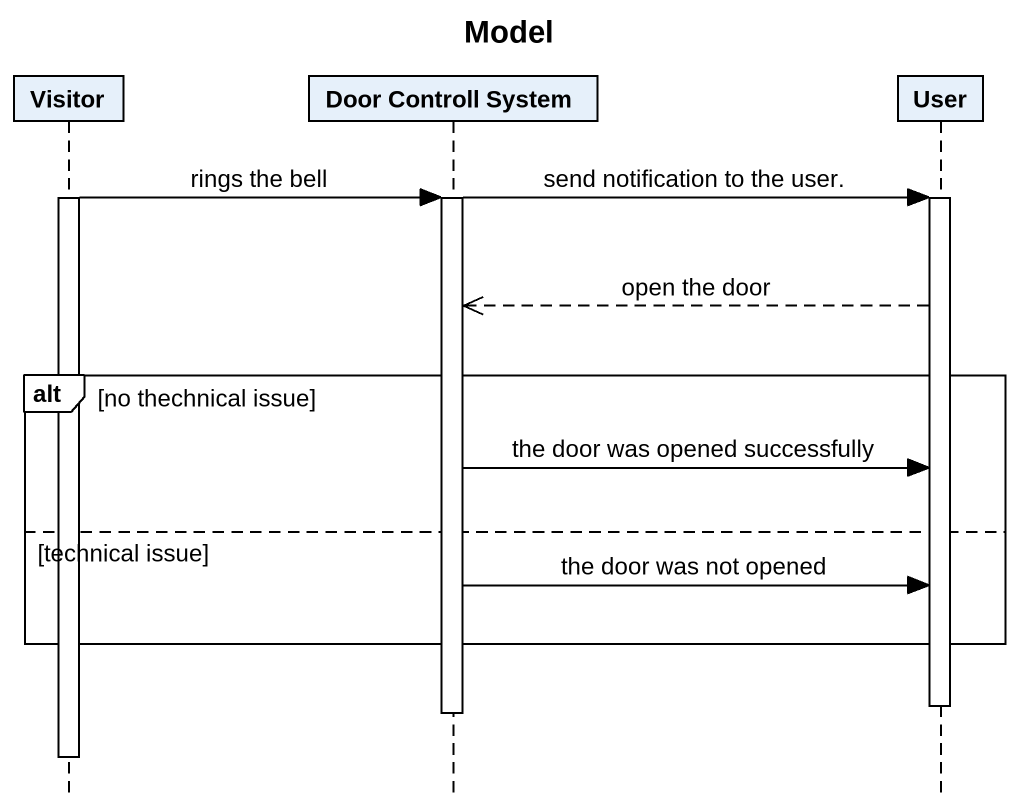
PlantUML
@startuml
title Model
hide footbox
participant Visitor
participant "Door Controll System" as Door_Controll_System
participant User

activate Visitor
Visitor -> Door_Controll_System : rings the bell
Door_Controll_System -> User : send notification to the user.
activate Door_Controll_System
activate User
User -->> Door_Controll_System : open the door
alt no thechnical issue
  Door_Controll_System -> User : the door was opened successfully
else technical issue
  Door_Controll_System -> User : the door was not opened
end
deactivate User
deactivate Door_Controll_System
deactivate Visitor
@enduml
